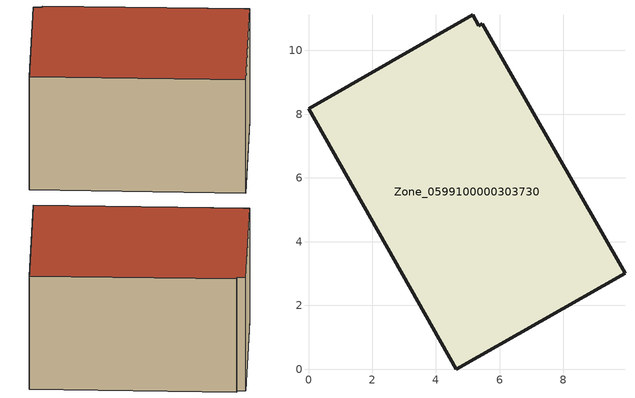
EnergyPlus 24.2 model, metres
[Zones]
Zone_0599100000303730
 floor ground (C_G): 5.46,10.83 9.93,3.02 4.64,0 0,8.18 5.15,11.11 5.34,10.78 z0
 wall outside (C_F): 4.64,0 9.93,3.02 5.46,10.83 5.34,10.78 5.15,11.11 0,8.18 4.64,0 z0:5.7
 roof outside (C_R): 9.93,3.02 5.46,10.83 5.34,10.78 5.15,11.11 0,8.18 4.64,0 z5.7
[BUILDING]
Pand.0599100000303730: North Axis=0; Terrain=City; Loads Convergence Tolerance Value=0.04; Temperature Convergence Tolerance Value=0.4; Solar Distribution=FullExterior; Maximum Number of Warmup Days=25; Minimum Number of Warmup Days=1
[Site:Location]
Rotterdam.The.Hague.AP_ZH_NLD Design_Conditions: Latitude=51.96; Longitude=4.45; Time Zone=1; Elevation=-4.5
[SITE:GROUNDTEMPERATURE:BUILDINGSURFACE]
18, 18, 18, 18, 18, 18, 18, 18, 18, 18, 18, 18
[MATERIAL] Thermal Absorptance=0.9; Solar Absorptance=0.7; Visible Absorptance=0.7
Name | Roughness | Thickness | Conductivity | Density | Specific Heat
G.TC.1946-1964 | MediumSmooth | 0.15 | 1 | 540 | 1210
F.TC.1946-1964 | Rough | 0.3 | 0.857143 | 1920 | 840
R.TC.1946-1964 | MediumRough | 0.2 | 0.235294 | 1500 | 1000
[CONSTRUCTION]
C_G: G.TC.1946-1964
C_F: F.TC.1946-1964
C_R: R.TC.1946-1964
[ZONE]
Zone_0599100000303730: Type=1; Multiplier=1; Ceiling Height=Autocalculate; Volume=Autocalculate; Floor Area=autocalculate; Part of Total Floor Area=Yes
[ZONEINFILTRATION:DESIGNFLOWRATE]
Infil_Zone_0599100000303730: Zone or ZoneList or Space or SpaceList=Zone_0599100000303730; Schedule=AlwaysOn; Design Flow Rate Calculation Method=Flow/Area; Flow Rate per Floor Area=0.003; Constant Term Coefficient=1; Temperature Term Coefficient=0; Velocity Term Coefficient=0; Velocity Squared Term Coefficient=0
[HVACTEMPLATE:ZONE:IDEALLOADSAIRSYSTEM]
Zone_0599100000303730: Maximum Heating Supply Air Temperature=50; Minimum Cooling Supply Air Temperature=13; Maximum Heating Supply Air Humidity Ratio=0.0156; Minimum Cooling Supply Air Humidity Ratio=0.0077; Heating Limit=NoLimit; Cooling Limit=NoLimit; Dehumidification Control Type=ConstantSensibleHeatRatio; Cooling Sensible Heat Ratio=0.7; Dehumidification Setpoint=60; Humidification Control Type=None; Humidification Setpoint=30; Outdoor Air Method=None; Outdoor Air Flow Rate per Person=0.00944; Outdoor Air Flow Rate per Zone Floor Area=0; Outdoor Air Flow Rate per Zone=0; Demand Controlled Ventilation Type=None; Outdoor Air Economizer Type=NoEconomizer; Heat Recovery Type=None; Sensible Heat Recovery Effectiveness=0.7; Latent Heat Recovery Effectiveness=0.65
[ZONECONTROL:THERMOSTAT]
ThermostatControl_Zone_0599100000303730: Zone or ZoneList=Zone_0599100000303730; Control Type Schedule=DualSetpointControlType; Control 1=Thermostat_Zone_0599100000303730; Temperature Difference Between Cutout And Setpoint=0
[THERMOSTATSETPOINT:DUALSETPOINT]
Thermostat_Zone_0599100000303730: Heating Setpoint Temperature Schedule=HeatingSetpoint_Zone_0599100000303730; Cooling Setpoint Temperature Schedule=CoolingSetpoint_Zone_0599100000303730
[SCHEDULE:COMPACT]
HeatingSetpoint_Zone_0599100000303730: Through: 12/31, For: AllDays, Until: 24:00, 21
CoolingSetpoint_Zone_0599100000303730: Through: 12/31, For: AllDays, Until: 24:00, 24
DualSetpointControlType: Through: 12/31, For: AllDays, Until: 24:00, 4
AlwaysOn: Through: 12/31, For: AllDays, Until: 24:00, 1
